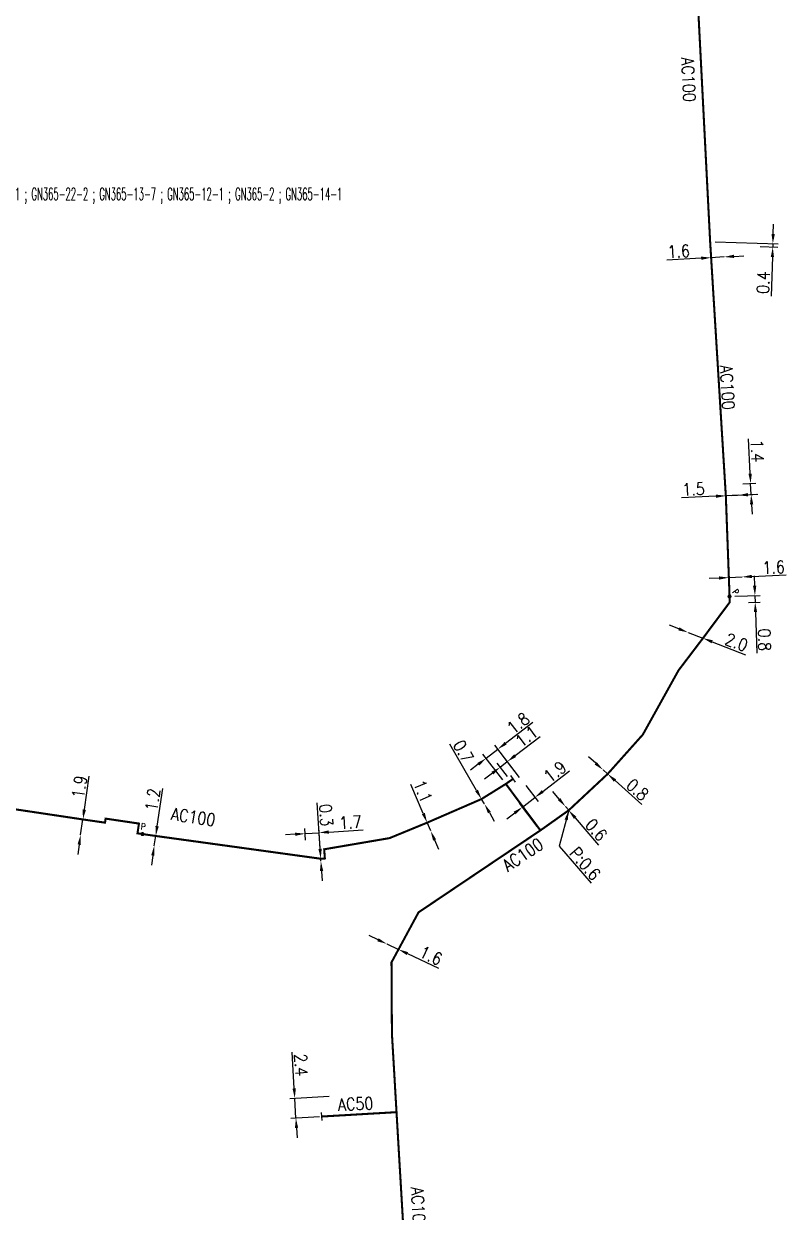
# Model space of a CAD drawing. Header units: millimetres. Extents: x 115991 to 117009, y 129000 to 129990.
# Drawn here: x 116790.4 to 116883.2, y 129144.1 to 129288.7 of the extents above; entities that cross this region are included whole.
import ezdxf
from ezdxf.enums import TextEntityAlignment as Align

# ---------------------------------------------------------------- set-up
doc = ezdxf.new("R2010")
doc.units = ezdxf.units.MM
doc.header["$PDMODE"] = 34
doc.linetypes.add('L_25_AP', pattern=[2000, 1000, 1000])
doc.layers.get('0').update_dxf_attribs({"linetype": 'CONTINUOUS'})
doc.layers.get('DEFPOINTS').update_dxf_attribs({"linetype": 'CONTINUOUS'})
for name, color, linetype in [('L_150', 1, 'CONTINUOUS'), ('L_300', 7, 'CONTINUOUS'), ('L_340', 7, 'CONTINUOUS'), ('L_910', 7, 'CONTINUOUS')]:
    doc.layers.add(name, color=color, linetype=linetype)
doc.styles.add('G_ROMANS', font='ROMANS.SHX', dxfattribs={"width": 0.75})
doc.styles.get("Standard").update_dxf_attribs({"font": 'romans.shx', "width": 0.85})
doc.dimstyles.get("Standard").update_dxf_attribs({"dimtxt": 1.5, "dimasz": 1.2, "dimexe": 0.625, "dimexo": 0.625, "dimgap": 0.25, "dimtad": 1, "dimdec": 1, "dimzin": 0, "dimdsep": 46, "dimtxsty": 'Standard', "dimcen": -0.5, "dimadec": 0, "dimazin": 0, "dimtfac": 1, "dimtdec": 1, "dimtmove": 0, "dimatfit": 3, "dimfxl": 0, "dimtolj": 1, "dimtzin": 0, "dimarcsym": 0})

# ---------------------------------------------------------------- blocks, each defined once
blk = doc.blocks.new('L_340_07')
at = {"color": 0, "linetype": 'Continuous', "const_width": 0.25, "flags": 128}
blk.add_lwpolyline([(0, 0), (1.25, 0)], dxfattribs=at)
at = {"color": 0, "linetype": 'Continuous', "flags": 128}
blk.add_lwpolyline([(1.25, -0.5), (1.25, 0.5)], dxfattribs=at)
at = {"color": 0, "linetype": 'Continuous', "style": 'G_ROMANS', "width": 0.75, "flags": 3}
for tag, p in [('DEF_LEG', (0.72, -3.47)), ('DEF_COUP', (0.72, -5.97)), ('DEF_TYPE', (0.72, -8.47))]:
    blk.add_attdef(tag, text='', height=1.2, dxfattribs=at).set_placement(p, align=Align.MIDDLE)
blk = doc.blocks.new('L_300_12')
at = {"color": 0, "linetype": 'Continuous', "const_width": 0.497, "flags": 128}
blk.add_lwpolyline([(-0.25, 0, 1), (0.25, 0, 1)], format="xyb", close=True, dxfattribs=at)
at = {"color": 0, "linetype": 'Continuous', "style": 'G_ROMANS', "width": 0.75}
blk.add_text('P', height=1.5, dxfattribs=at).set_placement((0, 1.85), align=Align.MIDDLE)
at = {"color": 0, "linetype": 'Continuous', "style": 'G_ROMANS', "width": 0.75, "flags": 3}
for tag, p in [('DEF_LEG', (0, -5)), ('DEF_COUP', (0, -7.5)), ('DEF_TYPE', (0, -10))]:
    blk.add_attdef(tag, text='', height=1.2, dxfattribs=at).set_placement(p, align=Align.MIDDLE)
blk = doc.blocks.new('*D416')
at = {"layer": 'DEFPOINTS', "color": 0, "linetype": 'Continuous', "transparency": 16777216}
for p in [(116873.91, 129262.18), (116879.35, 129261.59), (116881.53, 129261.51)]:
    blk.add_point(p, dxfattribs=at)
at = {"layer": 'L_150', "color": 0, "linetype": 'Continuous', "lineweight": -2, "transparency": 16777216}
for p, q in [((116881.58, 129263.11), (116881.63, 129264.31)), ((116874.53, 129262.16), (116882.17, 129261.89)), ((116879.98, 129261.57), (116882.15, 129261.49)), ((116881.54, 129261.91), (116881.53, 129261.51)), ((116881.48, 129260.31), (116881.32, 129255.55))]:
    blk.add_line(p, q, dxfattribs=at)
at = {"layer": 'L_150', "color": 0, "linetype": 'Continuous', "transparency": 16777216}
for points in [[(116881.38, 129263.12), (116881.78, 129263.1), (116881.54, 129261.91)], [(116881.29, 129260.32), (116881.68, 129260.31), (116881.53, 129261.51)]]:
    blk.add_solid(points, dxfattribs=at)
at = {"layer": 'L_150', "color": 0, "linetype": 'Continuous', "transparency": 16777216, "insert": (116880.37, 129257.2), "char_height": 1.5, "attachment_point": 5, "rotation": 87.9772}
blk.add_mtext('\\A1;0.4', dxfattribs=at)
blk = doc.blocks.new('*D417')
at = {"layer": 'DEFPOINTS', "color": 0, "linetype": 'Continuous', "transparency": 16777216}
for p in [(116873.91, 129262.18), (116875.62, 129260.31), (116875.62, 129260.31)]:
    blk.add_point(p, dxfattribs=at)
at = {"layer": 'L_150', "color": 0, "linetype": 'Continuous', "lineweight": -2, "transparency": 16777216}
for p, q in [((116873.95, 129261.56), (116874.06, 129259.6)), ((116872.82, 129260.15), (116868.64, 129259.92)), ((116875.62, 129260.31), (116874.02, 129260.22)), ((116876.82, 129260.38), (116878.01, 129260.45))]:
    blk.add_line(p, q, dxfattribs=at)
at = {"layer": 'L_150', "color": 0, "linetype": 'Continuous', "transparency": 16777216}
for points in [[(116872.81, 129260.35), (116872.83, 129259.95), (116874.02, 129260.22)], [(116876.81, 129260.58), (116876.83, 129260.18), (116875.62, 129260.31)]]:
    blk.add_solid(points, dxfattribs=at)
at = {"layer": 'L_150', "color": 0, "linetype": 'Continuous', "transparency": 16777216, "insert": (116870.08, 129261), "char_height": 1.5, "attachment_point": 5, "rotation": 3.2453}
blk.add_mtext('\\A1;1.6', dxfattribs=at)
blk = doc.blocks.new('*D514')
at = {"layer": 'DEFPOINTS', "color": 0, "linetype": 'Continuous', "transparency": 16777216}
for p in [(116834.58, 129176.73), (116834.58, 129176.73), (116835.99, 129176.07)]:
    blk.add_point(p, dxfattribs=at)
at = {"layer": 'L_150', "color": 0, "linetype": 'Continuous', "lineweight": -2, "transparency": 16777216}
for p, q in [((116833.5, 129177.24), (116832.41, 129177.75)), ((116834.58, 129176.73), (116835.99, 129176.07)), ((116837.07, 129175.56), (116840.87, 129173.78))]:
    blk.add_line(p, q, dxfattribs=at)
at = {"layer": 'L_150', "color": 0, "linetype": 'Continuous', "transparency": 16777216}
for points in [[(116833.58, 129177.42), (116833.41, 129177.06), (116834.58, 129176.73)], [(116837.16, 129175.74), (116836.99, 129175.38), (116835.99, 129176.07)]]:
    blk.add_solid(points, dxfattribs=at)
at = {"layer": 'L_150', "color": 0, "linetype": 'Continuous', "transparency": 16777216, "insert": (116839.94, 129175.32), "char_height": 1.5, "attachment_point": 5, "rotation": 334.8369}
blk.add_mtext('\\A1;1.6', dxfattribs=at)
blk = doc.blocks.new('*D517')
at = {"layer": 'DEFPOINTS', "color": 0, "linetype": 'Continuous', "transparency": 16777216}
for p in [(116806.45, 129189.87), (116806.27, 129188.68), (116806.27, 129188.68)]:
    blk.add_point(p, dxfattribs=at)
at = {"layer": 'L_150', "color": 0, "linetype": 'Continuous', "lineweight": -2, "transparency": 16777216}
for p, q in [((116806.62, 129191.05), (116807.3, 129195.63)), ((116806.27, 129188.68), (116806.45, 129189.87)), ((116806.89, 129188.59), (116806.89, 129188.59)), ((116806.1, 129187.49), (116805.92, 129186.31))]:
    blk.add_line(p, q, dxfattribs=at)
at = {"layer": 'L_150', "color": 0, "linetype": 'Continuous', "transparency": 16777216}
for points in [[(116806.42, 129191.08), (116806.82, 129191.02), (116806.45, 129189.87)], [(116805.9, 129187.52), (116806.29, 129187.47), (116806.27, 129188.68)]]:
    blk.add_solid(points, dxfattribs=at)
at = {"layer": 'L_150', "color": 0, "linetype": 'Continuous', "transparency": 16777216, "insert": (116806.09, 129194.3), "char_height": 1.5, "attachment_point": 5, "rotation": 81.5946}
blk.add_mtext('\\A1;1.2', dxfattribs=at)
blk = doc.blocks.new('*D518')
at = {"layer": 'DEFPOINTS', "color": 0, "linetype": 'Continuous', "transparency": 16777216}
for p in [(116797.59, 129191.88), (116797.31, 129190.01), (116797.31, 129190.01)]:
    blk.add_point(p, dxfattribs=at)
at = {"layer": 'L_150', "color": 0, "linetype": 'Continuous', "lineweight": -2, "transparency": 16777216}
for p, q in [((116797.77, 129193.07), (116798.37, 129197.16)), ((116797.31, 129190.01), (116797.59, 129191.88)), ((116797.14, 129188.82), (116796.96, 129187.63))]:
    blk.add_line(p, q, dxfattribs=at)
at = {"layer": 'L_150', "color": 0, "linetype": 'Continuous', "transparency": 16777216}
for points in [[(116797.57, 129193.1), (116797.96, 129193.04), (116797.59, 129191.88)], [(116796.94, 129188.85), (116797.34, 129188.79), (116797.31, 129190.01)]]:
    blk.add_solid(points, dxfattribs=at)
at = {"layer": 'L_150', "color": 0, "linetype": 'Continuous', "transparency": 16777216, "insert": (116797.17, 129195.85), "char_height": 1.5, "attachment_point": 5, "rotation": 81.5946}
blk.add_mtext('\\A1;1.9', dxfattribs=at)
blk = doc.blocks.new('*D549')
at = {"layer": 'DEFPOINTS', "color": 0, "linetype": 'Continuous', "transparency": 16777216}
for p in [(116826.53, 129187.1), (116826.55, 129186.8), (116826.55, 129186.8)]:
    blk.add_point(p, dxfattribs=at)
at = {"layer": 'L_150', "color": 0, "linetype": 'Continuous', "lineweight": -2, "transparency": 16777216}
for p, q in [((116826.45, 129188.3), (116826.08, 129193.9)), ((116826.55, 129186.8), (116826.53, 129187.1)), ((116826.63, 129185.6), (116826.71, 129184.41))]:
    blk.add_line(p, q, dxfattribs=at)
at = {"layer": 'L_150', "color": 0, "linetype": 'Continuous', "transparency": 16777216}
for points in [[(116826.65, 129188.31), (116826.25, 129188.28), (116826.53, 129187.1)], [(116826.83, 129185.62), (116826.43, 129185.59), (116826.55, 129186.8)]]:
    blk.add_solid(points, dxfattribs=at)
at = {"layer": 'L_150', "color": 0, "linetype": 'Continuous', "transparency": 16777216, "insert": (116827.18, 129192.39), "char_height": 1.5, "attachment_point": 5, "rotation": 273.8182}
blk.add_mtext('\\A1;0.3', dxfattribs=at)
blk = doc.blocks.new('*D551')
at = {"layer": 'DEFPOINTS', "color": 0, "linetype": 'Continuous', "transparency": 16777216}
for p in [(116823.37, 129157.95), (116828.18, 129158.23), (116826.99, 129155.76)]:
    blk.add_point(p, dxfattribs=at)
at = {"layer": 'L_340', "color": 0, "linetype": 'Continuous', "lineweight": -2, "transparency": 16777216}
for p, q in [((116823.3, 129159.14), (116823.04, 129163.57)), ((116827.56, 129158.19), (116822.75, 129157.91)), ((116823.51, 129155.55), (116823.37, 129157.95)), ((116826.36, 129155.72), (116822.89, 129155.51)), ((116823.58, 129154.35), (116823.66, 129153.16))]:
    blk.add_line(p, q, dxfattribs=at)
at = {"layer": 'L_340', "color": 0, "linetype": 'Continuous', "transparency": 16777216}
for points in [[(116823.5, 129159.16), (116823.1, 129159.13), (116823.37, 129157.95)], [(116823.78, 129154.37), (116823.39, 129154.34), (116823.51, 129155.55)]]:
    blk.add_solid(points, dxfattribs=at)
at = {"layer": 'L_340', "color": 0, "linetype": 'Continuous', "transparency": 16777216, "insert": (116824.13, 129162.02), "char_height": 1.5, "attachment_point": 5, "rotation": 273.3841}
blk.add_mtext('\\A1;2.4', dxfattribs=at)
blk = doc.blocks.new('*D548')
at = {"layer": 'DEFPOINTS', "color": 0, "linetype": 'Continuous', "transparency": 16777216}
for p in [(116824.62, 129190.15), (116824.72, 129188.73), (116826.53, 129187.1)]:
    blk.add_point(p, dxfattribs=at)
at = {"layer": 'L_150', "color": 0, "linetype": 'Continuous', "lineweight": -2, "transparency": 16777216}
for p, q in [((116824.68, 129189.36), (116824.58, 129190.78)), ((116826.49, 129187.72), (116826.28, 129190.89)), ((116827.52, 129190.35), (116831.7, 129190.63)), ((116823.43, 129190.07), (116822.23, 129190)), ((116824.62, 129190.15), (116826.32, 129190.27))]:
    blk.add_line(p, q, dxfattribs=at)
at = {"layer": 'L_150', "color": 0, "linetype": 'Continuous', "transparency": 16777216}
for points in [[(116827.5, 129190.55), (116827.53, 129190.15), (116826.32, 129190.27)], [(116823.41, 129190.27), (116823.44, 129189.88), (116824.62, 129190.15)]]:
    blk.add_solid(points, dxfattribs=at)
at = {"layer": 'L_150', "color": 0, "linetype": 'Continuous', "transparency": 16777216, "insert": (116830.14, 129191.53), "char_height": 1.5, "attachment_point": 5, "rotation": 3.8182}
blk.add_mtext('\\A1;1.7', dxfattribs=at)
blk = doc.blocks.new('*D410')
at = {"layer": 'DEFPOINTS', "color": 0, "linetype": 'Continuous', "transparency": 16777216}
for p in [(116877.26, 129232.67), (116878.84, 129232.75), (116875.82, 129231.25)]:
    blk.add_point(p, dxfattribs=at)
at = {"layer": 'L_150', "color": 0, "linetype": 'Continuous', "lineweight": -2, "transparency": 16777216}
for p, q in [((116878.78, 129233.95), (116878.58, 129238.19)), ((116877.88, 129232.7), (116879.46, 129232.78)), ((116878.9, 129231.4), (116878.84, 129232.75)), ((116876.45, 129231.28), (116879.52, 129231.43)), ((116878.96, 129230.2), (116879.01, 129229))]:
    blk.add_line(p, q, dxfattribs=at)
at = {"layer": 'L_150', "color": 0, "linetype": 'Continuous', "transparency": 16777216}
for points in [[(116878.98, 129233.95), (116878.58, 129233.94), (116878.84, 129232.75)], [(116879.16, 129230.21), (116878.76, 129230.19), (116878.9, 129231.4)]]:
    blk.add_solid(points, dxfattribs=at)
at = {"layer": 'L_150', "color": 0, "linetype": 'Continuous', "transparency": 16777216, "insert": (116879.65, 129236.71), "char_height": 1.5, "attachment_point": 5, "rotation": 272.7178}
blk.add_mtext('\\A1;1.4', dxfattribs=at)
blk = doc.blocks.new('*D411')
at = {"layer": 'DEFPOINTS', "color": 0, "linetype": 'Continuous', "transparency": 16777216}
for p in [(116875.82, 129231.25), (116877.32, 129231.32), (116877.32, 129231.32)]:
    blk.add_point(p, dxfattribs=at)
at = {"layer": 'L_150', "color": 0, "linetype": 'Continuous', "lineweight": -2, "transparency": 16777216}
for p, q in [((116874.62, 129231.2), (116870.44, 129231)), ((116877.32, 129231.32), (116875.82, 129231.25)), ((116878.52, 129231.38), (116879.72, 129231.44))]:
    blk.add_line(p, q, dxfattribs=at)
at = {"layer": 'L_150', "color": 0, "linetype": 'Continuous', "transparency": 16777216}
for points in [[(116874.61, 129231.4), (116874.63, 129231), (116875.82, 129231.25)], [(116878.51, 129231.58), (116878.53, 129231.18), (116877.32, 129231.32)]]:
    blk.add_solid(points, dxfattribs=at)
at = {"layer": 'L_150', "color": 0, "linetype": 'Continuous', "transparency": 16777216, "insert": (116871.89, 129232.07), "char_height": 1.5, "attachment_point": 5, "rotation": 2.7178}
blk.add_mtext('\\A1;1.5', dxfattribs=at)
blk = doc.blocks.new('*D418')
at = {"layer": 'DEFPOINTS', "color": 0, "linetype": 'Continuous', "transparency": 16777216}
for p in [(116876.27, 129219.01), (116877.93, 129218.26), (116879.39, 129218.3)]:
    blk.add_point(p, dxfattribs=at)
at = {"layer": 'L_300', "color": 0, "linetype": 'Continuous', "lineweight": -2, "transparency": 16777216}
for p, q in [((116879.33, 129220.3), (116879.29, 129221.5)), ((116876.9, 129219.03), (116879.99, 129219.12)), ((116878.56, 129218.28), (116880.01, 129218.32)), ((116879.36, 129219.1), (116879.39, 129218.3)), ((116879.43, 129217.11), (116879.58, 129212.11))]:
    blk.add_line(p, q, dxfattribs=at)
at = {"layer": 'L_300', "color": 0, "linetype": 'Continuous', "transparency": 16777216}
for points in [[(116879.53, 129220.31), (116879.13, 129220.3), (116879.36, 129219.1)], [(116879.63, 129217.11), (116879.23, 129217.1), (116879.39, 129218.3)]]:
    blk.add_solid(points, dxfattribs=at)
at = {"layer": 'L_300', "color": 0, "linetype": 'Continuous', "transparency": 16777216, "insert": (116880.53, 129213.73), "char_height": 1.5, "attachment_point": 5, "rotation": 271.7946}
blk.add_mtext('\\A1;0.8', dxfattribs=at)
blk = doc.blocks.new('*D431')
at = {"layer": 'DEFPOINTS', "color": 0, "linetype": 'Continuous', "transparency": 16777216}
for p in [(116876.19, 129221.3), (116877.79, 129221.38), (116877.79, 129221.38)]:
    blk.add_point(p, dxfattribs=at)
at = {"layer": 'L_150', "color": 0, "linetype": 'Continuous', "lineweight": -2, "transparency": 16777216}
for p, q in [((116874.99, 129221.25), (116873.79, 129221.19)), ((116876.19, 129221.3), (116877.79, 129221.38)), ((116878.99, 129221.44), (116883.17, 129221.63))]:
    blk.add_line(p, q, dxfattribs=at)
at = {"layer": 'L_150', "color": 0, "linetype": 'Continuous', "transparency": 16777216}
for points in [[(116874.98, 129221.45), (116875, 129221.05), (116876.19, 129221.3)], [(116878.98, 129221.64), (116879, 129221.24), (116877.79, 129221.38)]]:
    blk.add_solid(points, dxfattribs=at)
at = {"layer": 'L_150', "color": 0, "linetype": 'Continuous', "transparency": 16777216, "insert": (116881.63, 129222.56), "char_height": 1.5, "attachment_point": 5, "rotation": 2.6825}
blk.add_mtext('\\A1;1.6', dxfattribs=at)
blk = doc.blocks.new('*D508')
at = {"layer": 'DEFPOINTS', "color": 0, "linetype": 'Continuous', "transparency": 16777216}
for p in [(116871.22, 129214.63), (116871.22, 129214.63), (116873.04, 129213.93)]:
    blk.add_point(p, dxfattribs=at)
at = {"layer": 'L_150', "color": 0, "linetype": 'Continuous', "lineweight": -2, "transparency": 16777216}
for p, q in [((116870.1, 129215.06), (116868.98, 129215.5)), ((116871.22, 129214.63), (116873.04, 129213.93)), ((116874.16, 129213.5), (116878.23, 129211.92))]:
    blk.add_line(p, q, dxfattribs=at)
at = {"layer": 'L_150', "color": 0, "linetype": 'Continuous', "transparency": 16777216}
for points in [[(116870.17, 129215.25), (116870.03, 129214.88), (116871.22, 129214.63)], [(116874.23, 129213.68), (116874.08, 129213.31), (116873.04, 129213.93)]]:
    blk.add_solid(points, dxfattribs=at)
at = {"layer": 'L_150', "color": 0, "linetype": 'Continuous', "transparency": 16777216, "insert": (116877.12, 129213.43), "char_height": 1.5, "attachment_point": 5, "rotation": 338.8907}
blk.add_mtext('\\A1;2.0', dxfattribs=at)
blk = doc.blocks.new('*D509')
at = {"layer": 'DEFPOINTS', "color": 0, "linetype": 'Continuous', "transparency": 16777216}
for p in [(116860.88, 129197.91), (116860.88, 129197.91), (116861.44, 129197.41)]:
    blk.add_point(p, dxfattribs=at)
at = {"layer": 'L_150', "color": 0, "linetype": 'Continuous', "lineweight": -2, "transparency": 16777216}
for p, q in [((116859.99, 129198.71), (116859.09, 129199.5)), ((116860.88, 129197.91), (116861.44, 129197.41)), ((116862.34, 129196.61), (116865.6, 129193.7))]:
    blk.add_line(p, q, dxfattribs=at)
at = {"layer": 'L_150', "color": 0, "linetype": 'Continuous', "transparency": 16777216}
for points in [[(116860.12, 129198.85), (116859.85, 129198.56), (116860.88, 129197.91)], [(116862.47, 129196.76), (116862.2, 129196.46), (116861.44, 129197.41)]]:
    blk.add_solid(points, dxfattribs=at)
at = {"layer": 'L_150', "color": 0, "linetype": 'Continuous', "transparency": 16777216, "insert": (116865.08, 129195.5), "char_height": 1.5, "attachment_point": 5, "rotation": 318.2586}
blk.add_mtext('\\A1;0.8', dxfattribs=at)
blk = doc.blocks.new('*D511')
at = {"layer": 'DEFPOINTS', "color": 0, "linetype": 'Continuous', "transparency": 16777216}
for p in [(116849.23, 129198.91), (116849.62, 129196.6), (116851.09, 129196.49)]:
    blk.add_point(p, dxfattribs=at)
at = {"layer": 'L_340', "color": 0, "linetype": 'Continuous', "lineweight": -2, "transparency": 16777216}
for p, q in [((116850.18, 129199.64), (116853.22, 129201.97)), ((116850.71, 129196.99), (116848.85, 129199.41)), ((116849.24, 129197.09), (116847.98, 129198.74)), ((116848.36, 129198.24), (116849.23, 129198.91)), ((116847.41, 129197.51), (116846.46, 129196.78))]:
    blk.add_line(p, q, dxfattribs=at)
at = {"layer": 'L_340', "color": 0, "linetype": 'Continuous', "transparency": 16777216}
for points in [[(116850.06, 129199.8), (116850.31, 129199.48), (116849.23, 129198.91)], [(116847.29, 129197.67), (116847.53, 129197.35), (116848.36, 129198.24)]]:
    blk.add_solid(points, dxfattribs=at)
at = {"layer": 'L_340', "color": 0, "linetype": 'Continuous', "transparency": 16777216, "insert": (116851.57, 129201.97), "char_height": 1.5, "attachment_point": 5, "rotation": 37.5384}
blk.add_mtext('\\A1;1.1', dxfattribs=at)
blk = doc.blocks.new('*D510')
at = {"layer": 'DEFPOINTS', "color": 0, "linetype": 'Continuous', "transparency": 16777216}
for p in [(116856.31, 129193.45), (116856.31, 129193.45), (116856.7, 129192.99)]:
    blk.add_point(p, dxfattribs=at)
at = {"layer": 'L_150', "color": 0, "linetype": 'Continuous', "lineweight": -2, "transparency": 16777216}
for p, q in [((116855.53, 129194.36), (116854.75, 129195.27)), ((116856.31, 129193.45), (116856.7, 129192.99)), ((116857.49, 129192.08), (116860.33, 129188.77))]:
    blk.add_line(p, q, dxfattribs=at)
at = {"layer": 'L_150', "color": 0, "linetype": 'Continuous', "transparency": 16777216}
for points in [[(116855.68, 129194.49), (116855.38, 129194.23), (116856.31, 129193.45)], [(116857.64, 129192.21), (116857.33, 129191.95), (116856.7, 129192.99)]]:
    blk.add_solid(points, dxfattribs=at)
at = {"layer": 'L_150', "color": 0, "linetype": 'Continuous', "transparency": 16777216, "insert": (116860.06, 129190.62), "char_height": 1.5, "attachment_point": 5, "rotation": 310.6686}
blk.add_mtext('\\A1;0.6', dxfattribs=at)
blk = doc.blocks.new('*D512')
at = {"layer": 'DEFPOINTS', "color": 0, "linetype": 'Continuous', "transparency": 16777216}
for p in [(116848.08, 129200.42), (116851.09, 129196.49), (116849.05, 129196.2)]:
    blk.add_point(p, dxfattribs=at)
at = {"layer": 'L_150', "color": 0, "linetype": 'Continuous', "lineweight": -2, "transparency": 16777216}
for p, q in [((116849.03, 129201.15), (116852.35, 129203.7)), ((116850.71, 129196.99), (116847.7, 129200.91)), ((116848.67, 129196.7), (116846.27, 129199.82)), ((116846.65, 129199.32), (116848.08, 129200.42)), ((116845.7, 129198.59), (116844.75, 129197.86))]:
    blk.add_line(p, q, dxfattribs=at)
at = {"layer": 'L_150', "color": 0, "linetype": 'Continuous', "transparency": 16777216}
for points in [[(116848.91, 129201.31), (116849.15, 129200.99), (116848.08, 129200.42)], [(116845.58, 129198.75), (116845.82, 129198.43), (116846.65, 129199.32)]]:
    blk.add_solid(points, dxfattribs=at)
at = {"layer": 'L_150', "color": 0, "linetype": 'Continuous', "transparency": 16777216, "insert": (116850.56, 129203.58), "char_height": 1.5, "attachment_point": 5, "rotation": 37.5384}
blk.add_mtext('\\A1;1.8', dxfattribs=at)
blk = doc.blocks.new('*D513')
at = {"layer": 'DEFPOINTS', "color": 0, "linetype": 'Continuous', "transparency": 16777216}
for p in [(116846.09, 129194.36), (116846.45, 129193.76), (116846.45, 129193.76)]:
    blk.add_point(p, dxfattribs=at)
at = {"layer": 'L_150', "color": 0, "linetype": 'Continuous', "lineweight": -2, "transparency": 16777216}
for p, q in [((116845.49, 129195.4), (116842.22, 129201.02)), ((116846.45, 129193.76), (116846.09, 129194.36)), ((116847.05, 129192.72), (116847.65, 129191.68))]:
    blk.add_line(p, q, dxfattribs=at)
at = {"layer": 'L_150', "color": 0, "linetype": 'Continuous', "transparency": 16777216}
for points in [[(116845.66, 129195.5), (116845.32, 129195.3), (116846.09, 129194.36)], [(116847.22, 129192.82), (116846.88, 129192.62), (116846.45, 129193.76)]]:
    blk.add_solid(points, dxfattribs=at)
at = {"layer": 'L_150', "color": 0, "linetype": 'Continuous', "transparency": 16777216, "insert": (116843.88, 129200.15), "char_height": 1.5, "attachment_point": 5, "rotation": 300.202}
blk.add_mtext('\\A1;0.7', dxfattribs=at)
blk = doc.blocks.new('*D515')
at = {"layer": 'DEFPOINTS', "color": 0, "linetype": 'Continuous', "transparency": 16777216}
for p in [(116839.48, 129191.49), (116839.91, 129190.48), (116839.91, 129190.48)]:
    blk.add_point(p, dxfattribs=at)
at = {"layer": 'L_150', "color": 0, "linetype": 'Continuous', "lineweight": -2, "transparency": 16777216}
for p, q in [((116839.01, 129192.6), (116837.51, 129196.12)), ((116839.91, 129190.48), (116839.48, 129191.49)), ((116840.38, 129189.38), (116840.85, 129188.27))]:
    blk.add_line(p, q, dxfattribs=at)
at = {"layer": 'L_150', "color": 0, "linetype": 'Continuous', "transparency": 16777216}
for points in [[(116839.19, 129192.68), (116838.83, 129192.52), (116839.48, 129191.49)], [(116840.57, 129189.46), (116840.2, 129189.3), (116839.91, 129190.48)]]:
    blk.add_solid(points, dxfattribs=at)
at = {"layer": 'L_150', "color": 0, "linetype": 'Continuous', "transparency": 16777216, "insert": (116838.95, 129195.3), "char_height": 1.5, "attachment_point": 5, "rotation": 293.0731}
blk.add_mtext('\\A1;1.1', dxfattribs=at)
blk = doc.blocks.new('*D550')
at = {"layer": 'DEFPOINTS', "color": 0, "linetype": 'Continuous', "transparency": 16777216}
for p in [(116851.09, 129196.49), (116852.59, 129194.55), (116853.26, 129190.55)]:
    blk.add_point(p, dxfattribs=at)
at = {"layer": 'L_150', "color": 0, "linetype": 'Continuous', "lineweight": -2, "transparency": 16777216}
for p, q in [((116853.54, 129195.28), (116856.81, 129197.79)), ((116851.47, 129196), (116852.97, 129194.05)), ((116852.88, 129191.04), (116850.7, 129193.88)), ((116851.08, 129193.39), (116852.59, 129194.55)), ((116850.13, 129192.66), (116849.18, 129191.93))]:
    blk.add_line(p, q, dxfattribs=at)
at = {"layer": 'L_150', "color": 0, "linetype": 'Continuous', "transparency": 16777216}
for points in [[(116853.42, 129195.44), (116853.66, 129195.12), (116852.59, 129194.55)], [(116850.01, 129192.82), (116850.25, 129192.5), (116851.08, 129193.39)]]:
    blk.add_solid(points, dxfattribs=at)
at = {"layer": 'L_150', "color": 0, "linetype": 'Continuous', "transparency": 16777216, "insert": (116855.04, 129197.69), "char_height": 1.5, "attachment_point": 5, "rotation": 37.5384}
blk.add_mtext('\\A1;1.9', dxfattribs=at)
blk = doc.blocks.new('GIS_MODF')
at = {"color": 0, "linetype": 'Continuous', "flags": 128}
for points in [[(-2.18, -0.01), (-1.68, -0.01)], [(1.52, -0.01), (2.02, -0.01)]]:
    blk.add_lwpolyline(points, dxfattribs=at)
at = {"color": 0, "linetype": 'Continuous', "width": 0.5}
blk.add_attdef('DATE', text='', height=1.5, dxfattribs=at).set_placement((-2.5, -0.8), align=Align.RIGHT)
at = {"color": 0, "linetype": 'Continuous', "width": 1.771291}
blk.add_attdef('USER', text='', height=1.5, dxfattribs=at).set_placement((-1.51, -0.8), (1.28, -0.8), align=Align.FIT)
at = {"color": 0, "linetype": 'Continuous', "width": 0.5}
blk.add_attdef('DESC', (2.29, -0.8), '', height=1.5, dxfattribs=at)

msp = doc.modelspace()

# ---------------------------------------------------------------- linework, layer by layer
at = {"layer": 'L_150', "linetype": 'L_25_AP', "const_width": 0.25, "flags": 128}
for points in [[(116636.87, 129227.21), (116628.18, 129224.79), (116629.51, 129218.17), (116629.83, 129216.27), (116630.41, 129209.5), (116630.5, 129205.15), (116630.36, 129200.47), (116630.12, 129197.05), (116628.96, 129186.92), (116626.67, 129164.55), (116624.98, 129148.98), (116624.8, 129143.34), (116626.07, 129133.96), (116627.06, 129130.97), (116629.28, 129126.77), (116633.37, 129120.98), (116637.41, 129116.22), (116644.4, 129112.42), (116644.84, 129112.18), (116651.61, 129108.51), (116653.94, 129107.24), (116695.46, 129084.56), (116718.6, 129072.13), (116736.83, 129062.54), (116746.72, 129058.84), (116752.1, 129057.8), (116756.78, 129057.45), (116763.99, 129057.87), (116769.66, 129058.96), (116772.32, 129059.84), (116783.44, 129063.51), (116806.83, 129071.23), (116815.2, 129074), (116821.77, 129077.62), (116826.56, 129081.24), (116829.65, 129084.47), (116832.95, 129088.78), (116835.77, 129094.44), (116836.84, 129097.94), (116836.84, 129097.94), (116838.28, 129107.05), (116838.25, 129107.79), (116837.01, 129134.92), (116835.75, 129156.27), (116835.19, 129165.85), (116835.14, 129174.5), (116835.99, 129176.07), (116838.43, 129180.58), (116853.26, 129190.55), (116856.7, 129192.99), (116861.44, 129197.41), (116865.72, 129202.2), (116870.06, 129210.01), (116873.04, 129213.93), (116873.04, 129213.93), (116876.3, 129218.31), (116876.19, 129221.3), (116875.82, 129231.25), (116873.91, 129262.18), (116872.37, 129292.22), (116871.17, 129318), (116870.48, 129329.66), (116870.05, 129336.75), (116866.35, 129359.88), (116865.44, 129365.52)], [(116623.29, 129288.04), (116623.42, 129287.56), (116622.36, 129287.27), (116621.87, 129286.63), (116620.98, 129284.32), (116624.59, 129271.06), (116632.31, 129242.31), (116633.8, 129237.16), (116634.52, 129237.35), (116635.52, 129233.69), (116635.04, 129233.56), (116636.87, 129227.21), (116640.48, 129219.58), (116647.26, 129214.09), (116659.11, 129212.2), (116677.75, 129209.47), (116695.69, 129206.84), (116704.23, 129205.58), (116712.77, 129204.32), (116730.76, 129201.66), (116745.91, 129199.4), (116779.96, 129194.52), (116797.59, 129191.88), (116800.28, 129191.49), (116800.35, 129191.98), (116804.41, 129191.38), (116804.23, 129190.19), (116806.45, 129189.87), (116826.53, 129187.1), (116827.03, 129187.13), (116826.95, 129188.25), (116834.91, 129189.61), (116839.48, 129191.49), (116846.09, 129194.36), (116846.09, 129194.36), (116849.05, 129196.2), (116849.62, 129196.6)], [(116849.05, 129196.2), (116853.26, 129190.55)], [(116826.99, 129155.76), (116835.75, 129156.27)]]:
    msp.add_lwpolyline(points, dxfattribs=at)

# ---------------------------------------------------------------- block references
at = {"layer": 'L_300', "xscale": 0.5, "yscale": 0.5, "zscale": 0.5}
for p, rotation in [((116876.27, 129219.01), 305.6571917650808), ((116804.84, 129190.1), 353.6601028730204)]:
    msp.add_blockref('L_300_12', p, dxfattribs=dict(at, rotation=rotation))
at = {"layer": 'L_340', "xscale": 0.3}
for p, rotation in [((116849.62, 129196.6), 34.46675258843574), ((116826.99, 129155.76), 183.3475552686939)]:
    msp.add_blockref('L_340_07', p, dxfattribs=dict(at, rotation=rotation))
at = {"layer": 'L_910'}
ref = msp.add_blockref('GIS_MODF', (116741.83, 129268.01), dxfattribs=at)
ref.add_attrib('DATE', '15/10/2015', dxfattribs={"layer": '0', "color": 0, "linetype": 'Continuous', "height": 1.5, "width": 0.5}).set_placement((116739.32, 129267.22), align=Align.RIGHT)
ref.add_attrib('USER', 'SP', dxfattribs={"layer": '0', "color": 0, "linetype": 'Continuous', "height": 1.5, "width": 1.025485}).set_placement((116740.32, 129267.22), (116743.1, 129267.22), align=Align.FIT)
ref.add_attrib('DESC', 'Digit raster CG6 ; GN365-14-2 ; GN365-11 ; GN365-9 ; GN365-23-2 ; GN365-22-1 ; GN365-22-2 ; GN365-13-7 ; GN365-12-1 ; GN365-2 ; GN365-14-1', (116744.11, 129267.22), dxfattribs={"layer": '0', "color": 0, "linetype": 'Continuous', "height": 1.5, "width": 0.5})

# ---------------------------------------------------------------- texts
at = {"layer": 'L_150', "linetype": 'Continuous', "width": 0.85}
for s, rotation, p in [('AC100', 272.9392, (116870.39, 129284.55)), ('AC100', 273.5391, (116875.09, 129247.08)), ('AC100', 351.6413, (116808.23, 129191.83)), ('AC100', 33.5018, (116849.28, 129185.48)), ('AC50', 2.8655, (116828.65, 129156.42)), ('AC100', 273.3742, (116837.5, 129147.11))]:
    msp.add_text(s, height=1.5, rotation=rotation, dxfattribs=at).set_placement(p)
at = {"layer": 'L_150', "linetype": 'Continuous', "insert": (116856.7, 129187.68), "char_height": 1.5, "attachment_point": 7, "rotation": 310.6965}
msp.add_mtext('\\A1;P:0.6', dxfattribs=at)

# ---------------------------------------------------------------- dimensions: what is measured, and where the dimension line sits
at = {"layer": 'L_150', "linetype": 'Continuous'}
for base, p1, p2, angle, picture, middle in [((116881.53, 129261.51), (116873.91, 129262.18), (116879.35, 129261.59), 87.9772, '*D416', (116881.37, 129257.17)), ((116875.62, 129260.31), (116873.91, 129262.18), (116875.62, 129260.31), 183.2453, '*D417', (116870.13, 129260)), ((116878.8362, 129232.7468), (116875.8228, 129231.2523), (116877.2579, 129232.6719), 272.7178, '*D410', (116878.6501, 129236.6674)), ((116877.32, 129231.32), (116875.82, 129231.25), (116877.32, 129231.32), 182.7178, '*D411', (116871.93, 129231.07))]:
    dim = msp.add_linear_dim(base=base, p1=p1, p2=p2, angle=angle, dimstyle='Standard', dxfattribs=at)
    dim.commit()
    dim.dimension.update_dxf_attribs({"geometry": picture, "text_midpoint": middle, "dimtype": 160})
for base, p1, p2, angle, picture, middle in [((116877.79, 129221.38), (116876.19, 129221.3), (116877.79, 129221.38), 182.6825, '*D431', (116881.68, 129221.56)), ((116871.22, 129214.63), (116873.04, 129213.93), (116871.22, 129214.63), 338.8907, '*D508', (116876.76, 129212.49)), ((116848.08, 129200.42), (116849.05, 129196.2), (116851.09, 129196.49), 217.5384, '*D512', (116851.17, 129202.79)), ((116846.45, 129193.76), (116846.09, 129194.36), (116846.45, 129193.76), 120.202, '*D513', (116843.02, 129199.65)), ((116852.59, 129194.55), (116853.26, 129190.55), (116851.09, 129196.49), 217.5384, '*D550', (116855.65, 129196.9)), ((116860.883093, 129197.906357), (116861.442711, 129197.40703), (116860.883093, 129197.906357), 318.258613, '*D509', (116864.416682, 129194.753463)), ((116797.31, 129190.01), (116797.59, 129191.88), (116797.31, 129190.01), 81.5946, '*D518', (116798.16, 129195.71)), ((116839.91, 129190.48), (116839.48, 129191.49), (116839.91, 129190.48), 113.0731, '*D515', (116838.03, 129194.91)), ((116806.27, 129188.68), (116806.45, 129189.87), (116806.27, 129188.68), 81.5946, '*D517', (116807.08, 129194.15)), ((116856.31, 129193.45), (116856.7, 129192.99), (116856.31, 129193.45), 310.6686, '*D510', (116859.3, 129189.97)), ((116826.55, 129186.8), (116826.53, 129187.1), (116826.55, 129186.8), 93.8182, '*D549', (116826.18, 129192.32)), ((116824.62, 129190.15), (116826.53, 129187.1), (116824.72, 129188.73), 3.8182, '*D548', (116830.21, 129190.53)), ((116834.58, 129176.73), (116835.99, 129176.07), (116834.58, 129176.73), 334.8369, '*D514', (116839.51, 129174.42))]:
    dim = msp.add_linear_dim(base=base, p1=p1, p2=p2, angle=angle, dimstyle='Standard', override={"dimatfit": 0}, dxfattribs=at)
    dim.commit()
    dim.dimension.update_dxf_attribs({"geometry": picture, "text_midpoint": middle, "dimtype": 160})
at = {"layer": 'L_300', "linetype": 'Continuous'}
dim = msp.add_linear_dim(base=(116879.39, 129218.3), p1=(116876.27, 129219.01), p2=(116877.93, 129218.26), angle=91.7946, dimstyle='Standard', override={"dimatfit": 0}, dxfattribs=at)
dim.commit()
dim.dimension.update_dxf_attribs({"geometry": '*D418', "text_midpoint": (116879.53, 129213.7), "dimtype": 160})
at = {"layer": 'L_340', "linetype": 'Continuous'}
for base, p1, p2, angle, picture, middle in [((116849.23, 129198.91), (116849.62, 129196.6), (116851.09, 129196.49), 217.5384, '*D511', (116852.18, 129201.17)), ((116823.37, 129157.95), (116826.99, 129155.76), (116828.18, 129158.23), 273.3841, '*D551', (116823.14, 129161.96))]:
    dim = msp.add_linear_dim(base=base, p1=p1, p2=p2, angle=angle, dimstyle='Standard', override={"dimatfit": 0}, dxfattribs=at)
    dim.commit()
    dim.dimension.update_dxf_attribs({"geometry": picture, "text_midpoint": middle, "dimtype": 160})

# ---------------------------------------------------------------- leaders
at = {"layer": 'L_150', "linetype": 'Continuous', "annotation_type": 0, "has_hookline": 1, "hookline_direction": 0, "text_width": 4.49, "horizontal_direction": (0.652052, -0.758174, 0)}
msp.add_leader([(116856.7, 129192.99), (116855.56, 129188.62), (116856.35, 129187.71)], dimstyle='Standard', dxfattribs=at)

doc.saveas('drawing.dxf')
